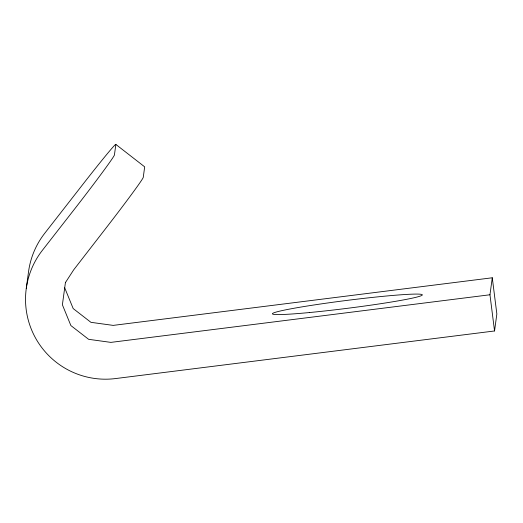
<?xml version="1.0" encoding="UTF-8"?>
<svg xmlns="http://www.w3.org/2000/svg" width="523" height="523" viewBox="0 0 523 523"><rect width="100%" height="100%" fill="white"/><g stroke="black" fill="none" stroke-linecap="round" stroke-linejoin="round"><path stroke-width="0.78" d="M26.261 288.506L28.569 271.515A79.934 79.816 7.7 0 1 44.612 233.435L79.065 189.241A60.884 1.647 -52.3 0 1 115.858 144.426L144.681 166.85L143.263 177.304A60.884 1.647 -52.3 0 1 105.574 228.656L73.658 269.875L65.447 282.564M115.858 144.426L114.439 154.88A60.884 1.647 -52.3 0 1 76.757 206.232L42.304 250.425A79.934 79.816 7.7 0 0 115.452 378.574L494.542 330.967L496.85 313.977L492.28 277.778L113.19 325.391L90.937 322.331L73.187 308.57L64.702 287.8M494.542 330.967L489.966 294.769L492.28 277.778M65.467 282.243L62.394 304.791L70.88 325.568L88.629 339.322L110.883 342.382L489.966 294.769M309.498 312.538A75.502 3.949 -7.2 0 0 422.329 294.913A75.502 3.949 -7.2 0 0 310.453 305.517A75.502 3.949 -7.2 0 0 309.498 312.538"/></g></svg>
